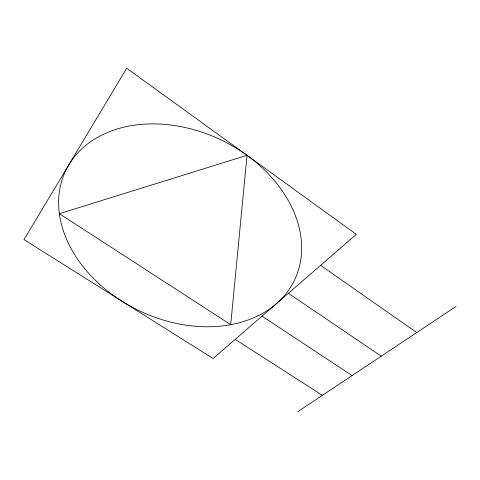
<?xml version="1.0" encoding="UTF-8"?>
<svg xmlns="http://www.w3.org/2000/svg" width="480" height="480" viewBox="0 0 480 480"><rect width="100%" height="100%" fill="white"/><g stroke="black" fill="none" stroke-linecap="round" stroke-linejoin="round"><path stroke-width="0.72" d="M297.726 411.738L456 306.462M235.23 339.366L322.35 395.358M262.008 316.152L352.08 375.582M288.378 293.286L381.264 356.172M320.58 265.362L416.76 332.562M247.05 155.316L230.7 324.66L59.358 213.696L247.05 155.316M126.696 68.262L24 239.61L213.126 358.536L356.328 234.366L126.696 68.262M84.624 268.56A126.84 94.71 25.5 0 0 292.98 283.146A126.84 94.71 25.5 0 0 162.828 124.248A126.84 94.71 25.5 0 0 84.624 268.56"/></g></svg>
